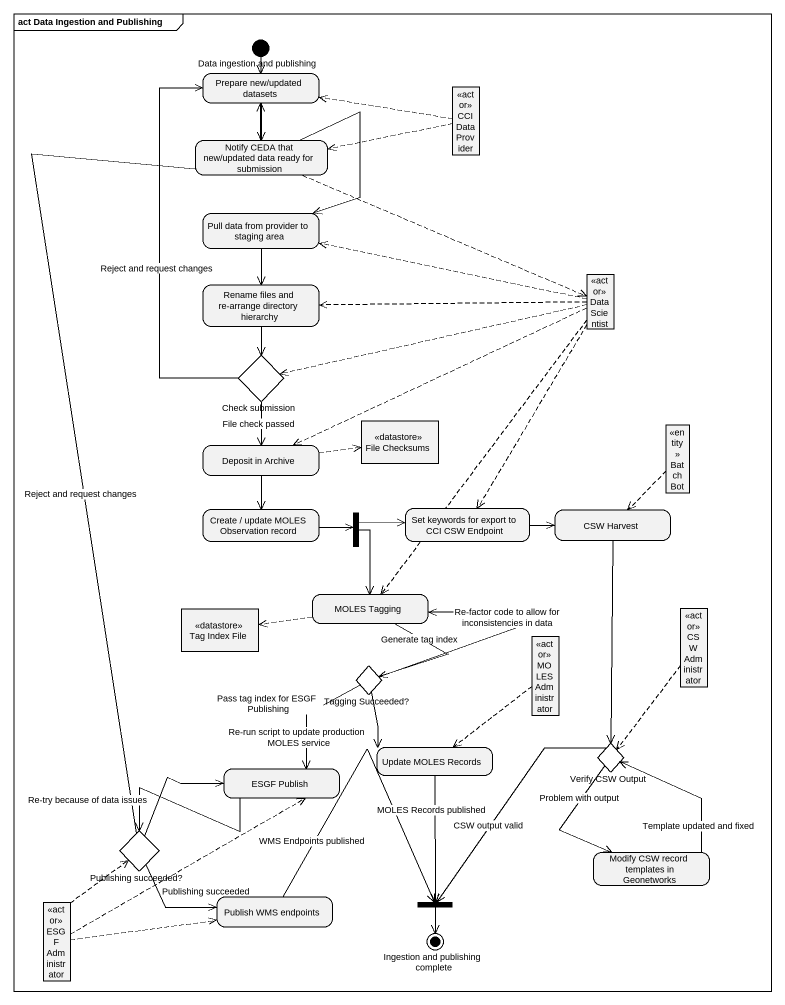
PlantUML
@startuml
mainframe act Data Ingestion and Publishing
hide empty description
state "Data ingestion and publishing" as Data_ingestion_and <<start>>
state "Prepare new/updated datasets" as Prepare_new_updated_datasets
state "CCI Data Provider" as CCI_Data_Provider <<actor>>
state "Notify CEDA that new/updated data ready for submission" as Notify_CEDA_that_new
state "Pull data from provider to staging area" as Pull_data_from_provider_to
state "Data Scientist" as Data_Scientist <<actor>>
state "Rename files and re-arrange directory hierarchy" as Rename_files_and_re_arrange
state "Check submission" as Check_submission <<choice>>
state "File Checksums" as File_Checksums <<datastore>>
state "Batch Bot" as Batch_Bot <<entity>>
state "Deposit in Archive" as Deposit_in_Archive
state "Create / update MOLES Observation record" as Create_update_MOLES
state "Set keywords for export to CCI CSW Endpoint" as Set_keywords_for_export_to
state "CSW Harvest" as CSW_Harvest
state fork1 <<fork>>
state "Tag Index File" as Tag_Index_File <<datastore>>
state "MOLES Tagging" as MOLES_Tagging
state "CSW Administrator" as CSW_Administrator <<actor>>
state "MOLES Administrator" as MOLES_Administrator <<actor>>
state "Tagging Succeeded?" as Tagging_Succeeded <<choice>>
state "ESGF Publish" as ESGF_Publish
state "Update MOLES Records" as Update_MOLES_Records
state "Verify CSW Output" as Verify_CSW_Output <<choice>>
state "Publishing succeeded?" as Publishing_succeeded <<choice>>
state "Modify CSW record templates in Geonetworks" as Modify_CSW_record_templates
state "Publish WMS endpoints" as Publish_WMS_endpoints
state "ESGF Administrator" as ESGF_Administrator <<actor>>
state fork2 <<join>>
state "Ingestion and publishing complete" as Ingestion_and_publishing <<end>>
Data_ingestion_and --> Prepare_new_updated_datasets
Prepare_new_updated_datasets --> Notify_CEDA_that_new
CCI_Data_Provider -left[dashed]-> Prepare_new_updated_datasets
CCI_Data_Provider -left[dashed]-> Notify_CEDA_that_new
Notify_CEDA_that_new --> Pull_data_from_provider_to
Notify_CEDA_that_new -right[dashed]-> Data_Scientist
Pull_data_from_provider_to --> Rename_files_and_re_arrange
Data_Scientist -left[dashed]-> Pull_data_from_provider_to
Data_Scientist -left[dashed]-> Rename_files_and_re_arrange
Data_Scientist -left[dashed]-> Check_submission
Data_Scientist -left[dashed]-> Deposit_in_Archive
Data_Scientist -[dashed]-> Set_keywords_for_export_to
Data_Scientist -[dashed]-> MOLES_Tagging
Rename_files_and_re_arrange --> Check_submission
Check_submission -up-> Prepare_new_updated_datasets : Reject and request changes
Check_submission --> Deposit_in_Archive : File check passed
Batch_Bot -[dashed]-> CSW_Harvest
Deposit_in_Archive -right[dashed]-> File_Checksums
Deposit_in_Archive --> Create_update_MOLES
Create_update_MOLES -right-> fork1
Set_keywords_for_export_to -right-> CSW_Harvest
CSW_Harvest --> Verify_CSW_Output
fork1 -right-> Set_keywords_for_export_to
fork1 --> MOLES_Tagging
MOLES_Tagging -left[dashed]-> Tag_Index_File
MOLES_Tagging --> Tagging_Succeeded : Generate tag index
CSW_Administrator -[dashed]-> Verify_CSW_Output
MOLES_Administrator -[dashed]-> Update_MOLES_Records
Tagging_Succeeded -up-> MOLES_Tagging : Re-factor code to allow for inconsistencies in data
Tagging_Succeeded --> ESGF_Publish : Pass tag index for ESGF Publishing
Tagging_Succeeded --> Update_MOLES_Records : Re-run script to update production MOLES service
ESGF_Publish -left-> Publishing_succeeded
Update_MOLES_Records --> fork2 : MOLES Records published
Verify_CSW_Output --> Modify_CSW_record_templates : Problem with output
Verify_CSW_Output --> fork2 : CSW output valid
Publishing_succeeded -up-> Prepare_new_updated_datasets : Reject and request changes
Publishing_succeeded -right-> ESGF_Publish : Re-try because of data issues
Publishing_succeeded -right-> Publish_WMS_endpoints : Publishing succeeded
Modify_CSW_record_templates -up-> Verify_CSW_Output : Template updated and fixed
Publish_WMS_endpoints -right-> fork2 : WMS Endpoints published
ESGF_Administrator -up[dashed]-> ESGF_Publish
ESGF_Administrator -up[dashed]-> Publishing_succeeded
ESGF_Administrator -right[dashed]-> Publish_WMS_endpoints
fork2 --> Ingestion_and_publishing
@enduml
